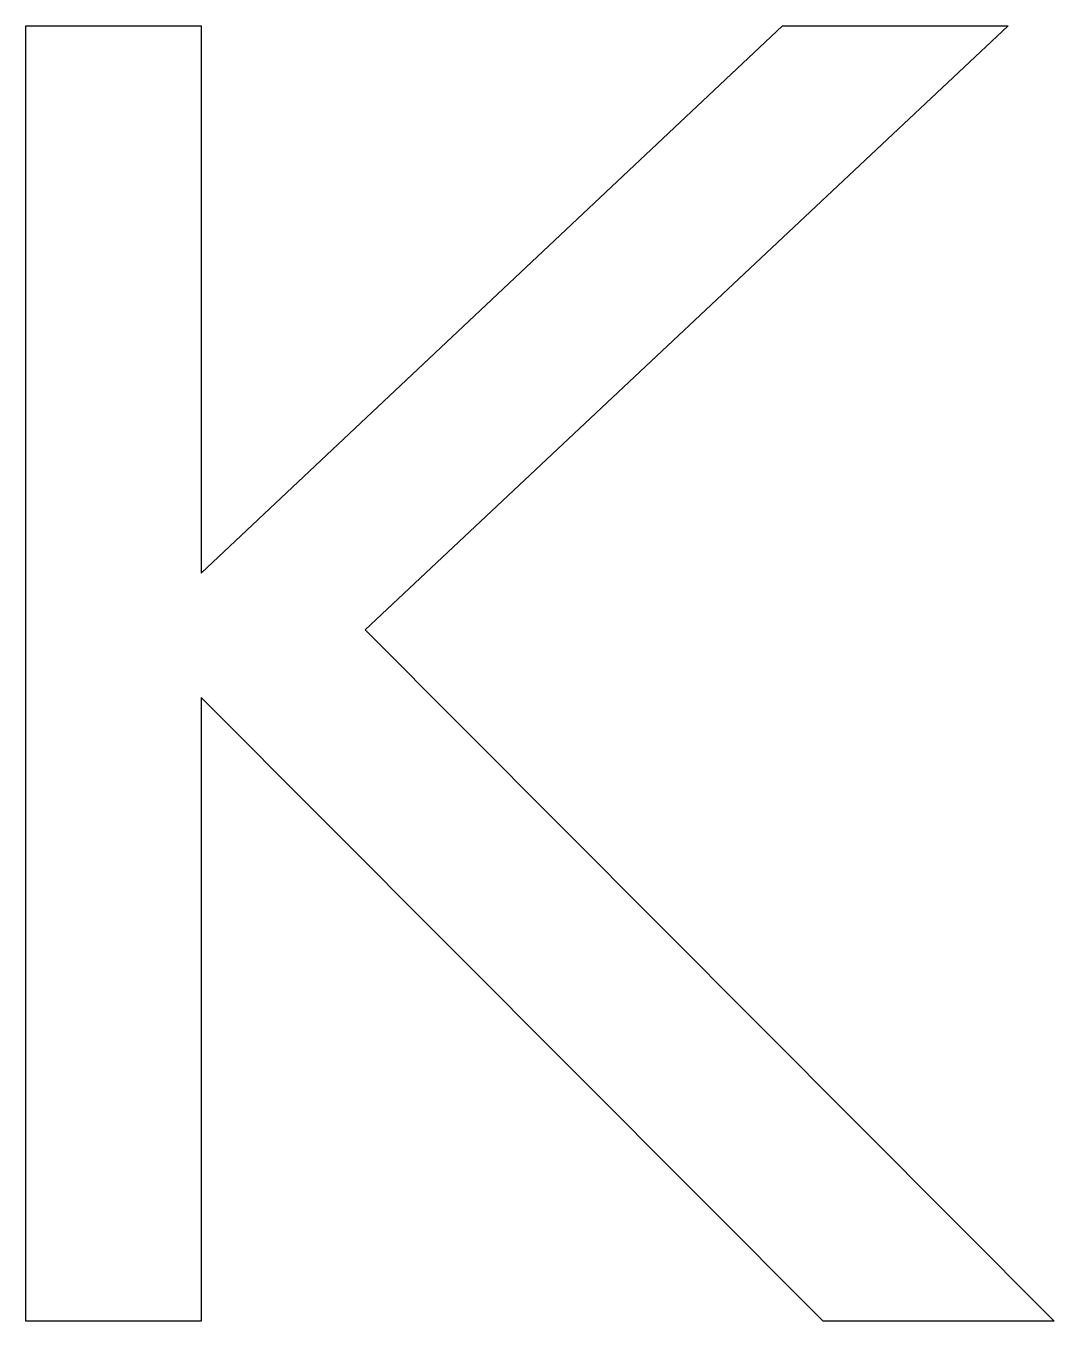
# Model space of a CAD drawing. Extents: x -1.97 to 4.56, y -3.67 to 4.56.
import ezdxf

# ---------------------------------------------------------------- set-up
doc = ezdxf.new("R2010")
doc.units = 0
doc.layers.get('0').update_dxf_attribs({"linetype": 'CONTINUOUS'})

msp = doc.modelspace()

# ---------------------------------------------------------------- linework, layer by layer
at = {"color": 7}
msp.add_lwpolyline([(-1.974452, 4.559351), (-0.860998, 4.559351), (-0.860998, 1.081182), (2.832145, 4.559351), (4.265303, 4.559351), (0.180797, 0.722892), (4.557449, -3.670294), (3.091214, -3.670294), (-0.860998, 0.292944), (-0.860998, -3.670294), (-1.974452, -3.670294), (-1.974452, 4.559351)], dxfattribs=at)

doc.saveas('drawing.dxf')
